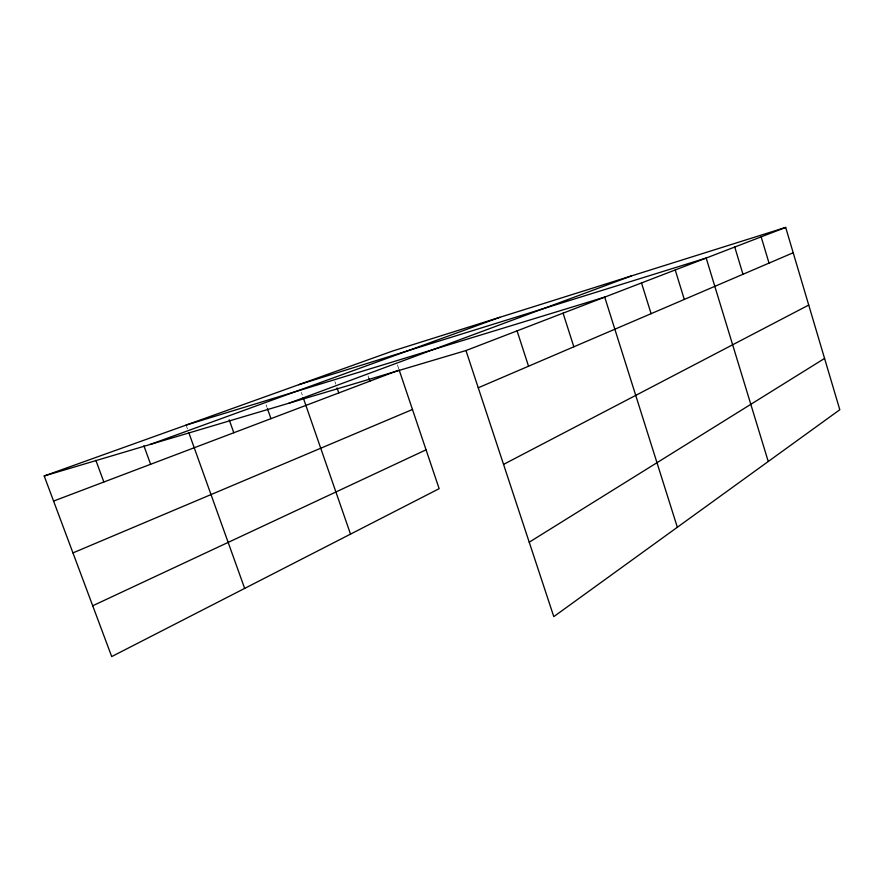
<?xml version="1.0" encoding="UTF-8"?>
<svg xmlns="http://www.w3.org/2000/svg" width="884" height="884" viewBox="0 0 884 884"><rect width="100%" height="100%" fill="white"/><g stroke="black" fill="none" stroke-linecap="round" stroke-linejoin="round"><path stroke-width="0.66" stroke-dasharray="4.42 3.31" d="M186.546 426.353L187.441 428.873M266.117 404.861L267.001 407.369M301.4 392.474L302.295 395.06M334.903 381.623L335.765 384.131M368.064 375.943L368.948 378.562M397.469 364.959L398.761 368.772"/><path stroke-width="1.33" d="M529.229 542.201L824.573 358.429M503.548 464.398L808.727 305.057M92.71 605.772L426.066 449.812M478.255 387.778L793.202 252.747M72.952 552.898L412.474 409.48M465.967 350.55L785.677 227.42L839.8 409.734L553.793 616.634L465.967 350.55L44.2 475.979L111.704 656.58L439.149 488.675L399.181 370.042L53.581 501.073M289.002 403.181L631.286 275.974M150.169 444.464L499.869 317.301M44.2 475.979L392.761 350.981L785.677 227.42M298.704 384.706L706.183 258.04L768.251 461.492M186.093 425.094L604.722 297.112L677.343 527.251M95.87 460.343L103.859 482.012M143.904 445.801L150.623 464.288M188.8 432.652L244.658 588.401M229.221 419.823L233.807 432.751M267.443 408.629L270.957 418.662M303.19 397.656L350.517 534.124M337.058 387.91L338.793 392.938M368.948 378.562L369.844 381.17M517.074 330.87L528.544 366.219M563.075 313.146L573.838 346.793M641.519 282.946L651.099 313.676M675.221 269.963L684.304 299.433M734.748 247.034L742.98 274.283M761.168 236.868L769.025 263.112"/></g></svg>
